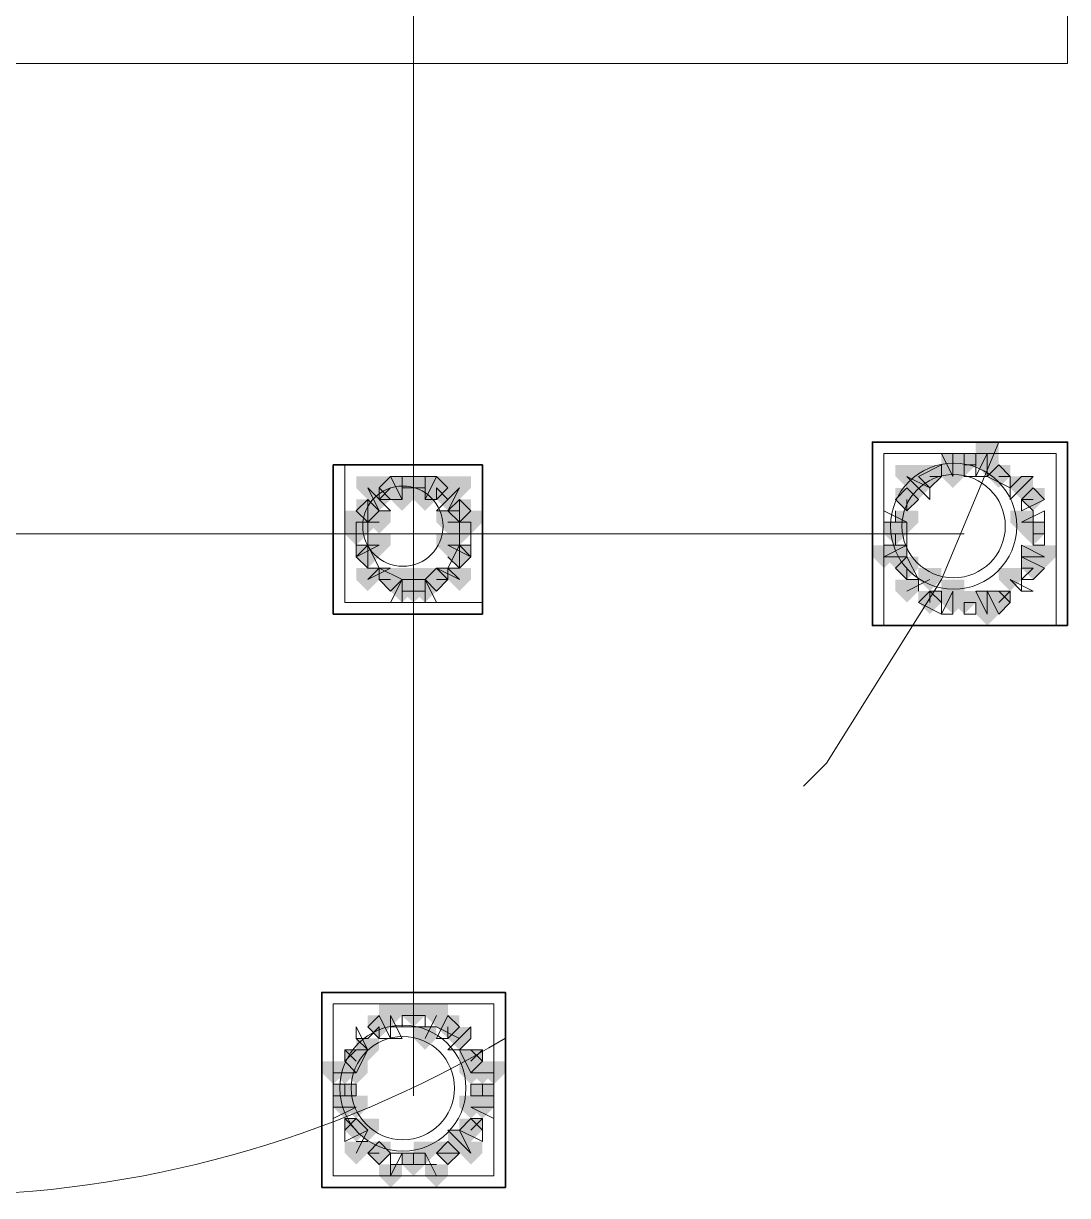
# Model space of a CAD drawing. Header units: millimetres. Extents: x 2315 to 4619, y 1334 to 1897.
# Drawn here: x 3976.45 to 3982.01, y 1548.68 to 1554.92 of the extents above; entities that cross this region are included whole.
import ezdxf

# ---------------------------------------------------------------- set-up
doc = ezdxf.new("R2010")
doc.units = ezdxf.units.MM
for name, color, linetype, true_color in [('PDF_10', 7, 'Continuous', 0x00b85c), ('PDF_AXIS', 7, 'Continuous', 0x00b85c), ('PDF_柱构件', 7, 'Continuous', 0x00b85c), ('PDF_转运站初步方案', 7, 'Continuous', 0x00b85c)]:
    doc.layers.add(name, color=color, linetype=linetype, true_color=true_color)
doc.layers.add('PDF_中心线层', color=1, linetype='Continuous')
doc.layers.add('PDF_粗实线层', color=7, linetype='Continuous')

msp = doc.modelspace()

# ---------------------------------------------------------------- hatches: boundary and pattern name
at = {"layer": 'PDF_10', "transparency": 33554559}
for points in [[(3981.4604, 1552.6298), (3981.3993, 1552.6298), (3981.3993, 1552.5687), (3981.4604, 1552.5076), (3981.5215, 1552.5687), (3981.5215, 1552.6298)], [(3981.4604, 1552.6298), (3981.3993, 1552.6298), (3981.3993, 1552.5687), (3981.4604, 1552.5076), (3981.5215, 1552.5687), (3981.5215, 1552.6298)], [(3981.4604, 1552.6298), (3981.3993, 1552.6298), (3981.3993, 1552.5687), (3981.4604, 1552.5076), (3981.5215, 1552.5687), (3981.5215, 1552.6298)], [(3981.2771, 1552.5687), (3981.2161, 1552.5687), (3981.2161, 1552.5076), (3981.2771, 1552.4466), (3981.3382, 1552.5076), (3981.3382, 1552.5687)], [(3981.2771, 1552.5687), (3981.2161, 1552.5687), (3981.2161, 1552.5076), (3981.2771, 1552.4466), (3981.3382, 1552.5076), (3981.3382, 1552.5687)], [(3981.2771, 1552.5687), (3981.2161, 1552.5687), (3981.2161, 1552.5076), (3981.2771, 1552.4466), (3981.3382, 1552.5076), (3981.3382, 1552.5687)], [(3981.6436, 1552.5687), (3981.5825, 1552.5687), (3981.5825, 1552.5076), (3981.6436, 1552.4466), (3981.7047, 1552.5076), (3981.7047, 1552.5687)], [(3981.6436, 1552.5687), (3981.5825, 1552.5687), (3981.5825, 1552.5076), (3981.6436, 1552.4466), (3981.7047, 1552.5076), (3981.7047, 1552.5687)], [(3978.4063, 1552.5076), (3978.3452, 1552.5076), (3978.3452, 1552.4466), (3978.4063, 1552.3855), (3978.4674, 1552.4466), (3978.4674, 1552.5076)], [(3978.4063, 1552.5076), (3978.3452, 1552.5076), (3978.3452, 1552.4466), (3978.4063, 1552.3855), (3978.4674, 1552.4466), (3978.4674, 1552.5076)], [(3978.5285, 1552.5076), (3978.4674, 1552.5076), (3978.4674, 1552.4466), (3978.5285, 1552.3855), (3978.5896, 1552.4466), (3978.5896, 1552.5076)], [(3978.5285, 1552.5076), (3978.4674, 1552.5076), (3978.4674, 1552.4466), (3978.5285, 1552.3855), (3978.5896, 1552.4466), (3978.5896, 1552.5076)], [(3978.6506, 1552.5076), (3978.5896, 1552.5076), (3978.5896, 1552.4466), (3978.6506, 1552.3855), (3978.7117, 1552.4466), (3978.7117, 1552.5076)], [(3978.6506, 1552.5076), (3978.5896, 1552.5076), (3978.5896, 1552.4466), (3978.6506, 1552.3855), (3978.7117, 1552.4466), (3978.7117, 1552.5076)], [(3981.155, 1552.4466), (3981.0939, 1552.4466), (3981.0939, 1552.3855), (3981.155, 1552.3244), (3981.2161, 1552.3855), (3981.2161, 1552.4466)], [(3981.155, 1552.4466), (3981.0939, 1552.4466), (3981.0939, 1552.3855), (3981.155, 1552.3244), (3981.2161, 1552.3855), (3981.2161, 1552.4466)], [(3981.155, 1552.4466), (3981.0939, 1552.4466), (3981.0939, 1552.3855), (3981.155, 1552.3244), (3981.2161, 1552.3855), (3981.2161, 1552.4466)], [(3981.8269, 1552.4466), (3981.7658, 1552.4466), (3981.7658, 1552.3855), (3981.8269, 1552.3244), (3981.8879, 1552.3855), (3981.8879, 1552.4466)], [(3981.8269, 1552.4466), (3981.7658, 1552.4466), (3981.7658, 1552.3855), (3981.8269, 1552.3244), (3981.8879, 1552.3855), (3981.8879, 1552.4466)], [(3978.2842, 1552.3855), (3978.2231, 1552.3855), (3978.2231, 1552.3244), (3978.2842, 1552.2633), (3978.3452, 1552.3244), (3978.3452, 1552.3855)], [(3978.2842, 1552.3855), (3978.2231, 1552.3855), (3978.2231, 1552.3244), (3978.2842, 1552.2633), (3978.3452, 1552.3244), (3978.3452, 1552.3855)], [(3978.2842, 1552.3855), (3978.2231, 1552.3855), (3978.2231, 1552.3244), (3978.2842, 1552.2633), (3978.3452, 1552.3244), (3978.3452, 1552.3855)], [(3978.7728, 1552.3855), (3978.7117, 1552.3855), (3978.7117, 1552.3244), (3978.7728, 1552.2633), (3978.8339, 1552.3244), (3978.8339, 1552.3855)], [(3978.7728, 1552.3855), (3978.7117, 1552.3855), (3978.7117, 1552.3244), (3978.7728, 1552.2633), (3978.8339, 1552.3244), (3978.8339, 1552.3855)], [(3978.2231, 1552.2633), (3978.162, 1552.2633), (3978.162, 1552.2022), (3978.2231, 1552.1412), (3978.2842, 1552.2022), (3978.2842, 1552.2633)], [(3978.2231, 1552.2633), (3978.162, 1552.2633), (3978.162, 1552.2022), (3978.2231, 1552.1412), (3978.2842, 1552.2022), (3978.2842, 1552.2633)], [(3978.7728, 1552.2633), (3978.7117, 1552.2633), (3978.7117, 1552.2022), (3978.7728, 1552.1412), (3978.8339, 1552.2022), (3978.8339, 1552.2633)], [(3978.7728, 1552.2633), (3978.7117, 1552.2633), (3978.7117, 1552.2022), (3978.7728, 1552.1412), (3978.8339, 1552.2022), (3978.8339, 1552.2633)], [(3981.0939, 1552.2633), (3981.0328, 1552.2633), (3981.0328, 1552.2022), (3981.0939, 1552.1412), (3981.155, 1552.2022), (3981.155, 1552.2633)], [(3981.0939, 1552.2633), (3981.0328, 1552.2633), (3981.0328, 1552.2022), (3981.0939, 1552.1412), (3981.155, 1552.2022), (3981.155, 1552.2633)], [(3981.8269, 1552.2633), (3981.7658, 1552.2633), (3981.7658, 1552.2022), (3981.8269, 1552.1412), (3981.8879, 1552.2022), (3981.8879, 1552.2633)], [(3981.8269, 1552.2633), (3981.7658, 1552.2633), (3981.7658, 1552.2022), (3981.8269, 1552.1412), (3981.8879, 1552.2022), (3981.8879, 1552.2633)], [(3978.2842, 1552.1412), (3978.2231, 1552.1412), (3978.2231, 1552.0801), (3978.2842, 1552.019), (3978.3452, 1552.0801), (3978.3452, 1552.1412)], [(3978.2842, 1552.1412), (3978.2231, 1552.1412), (3978.2231, 1552.0801), (3978.2842, 1552.019), (3978.3452, 1552.0801), (3978.3452, 1552.1412)], [(3978.7728, 1552.1412), (3978.7117, 1552.1412), (3978.7117, 1552.0801), (3978.7728, 1552.019), (3978.8339, 1552.0801), (3978.8339, 1552.1412)], [(3978.7728, 1552.1412), (3978.7117, 1552.1412), (3978.7117, 1552.0801), (3978.7728, 1552.019), (3978.8339, 1552.0801), (3978.8339, 1552.1412)], [(3978.4063, 1552.019), (3978.3452, 1552.019), (3978.3452, 1551.9579), (3978.4063, 1551.8968), (3978.4674, 1551.9579), (3978.4674, 1552.019)], [(3978.4063, 1552.019), (3978.3452, 1552.019), (3978.3452, 1551.9579), (3978.4063, 1551.8968), (3978.4674, 1551.9579), (3978.4674, 1552.019)], [(3978.6506, 1552.019), (3978.5896, 1552.019), (3978.5896, 1551.9579), (3978.6506, 1551.8968), (3978.7117, 1551.9579), (3978.7117, 1552.019)], [(3978.6506, 1552.019), (3978.5896, 1552.019), (3978.5896, 1551.9579), (3978.6506, 1551.8968), (3978.7117, 1551.9579), (3978.7117, 1552.019)], [(3978.6506, 1552.019), (3978.5896, 1552.019), (3978.5896, 1551.9579), (3978.6506, 1551.8968), (3978.7117, 1551.9579), (3978.7117, 1552.019)], [(3981.155, 1552.0801), (3981.0939, 1552.0801), (3981.0939, 1552.019), (3981.155, 1551.9579), (3981.2161, 1552.019), (3981.2161, 1552.0801)], [(3981.155, 1552.0801), (3981.0939, 1552.0801), (3981.0939, 1552.019), (3981.155, 1551.9579), (3981.2161, 1552.019), (3981.2161, 1552.0801)], [(3981.155, 1552.0801), (3981.0939, 1552.0801), (3981.0939, 1552.019), (3981.155, 1551.9579), (3981.2161, 1552.019), (3981.2161, 1552.0801)], [(3981.8269, 1552.0801), (3981.7658, 1552.0801), (3981.7658, 1552.019), (3981.8269, 1551.9579), (3981.8879, 1552.019), (3981.8879, 1552.0801)], [(3981.8269, 1552.0801), (3981.7658, 1552.0801), (3981.7658, 1552.019), (3981.8269, 1551.9579), (3981.8879, 1552.019), (3981.8879, 1552.0801)], [(3978.5285, 1551.9579), (3978.4674, 1551.9579), (3978.4674, 1551.8968), (3978.5285, 1551.8357), (3978.5896, 1551.8968), (3978.5896, 1551.9579)], [(3978.5285, 1551.9579), (3978.4674, 1551.9579), (3978.4674, 1551.8968), (3978.5285, 1551.8357), (3978.5896, 1551.8968), (3978.5896, 1551.9579)], [(3981.2771, 1551.8968), (3981.2161, 1551.8968), (3981.2161, 1551.8357), (3981.2771, 1551.7747), (3981.3382, 1551.8357), (3981.3382, 1551.8968)], [(3981.2771, 1551.8968), (3981.2161, 1551.8968), (3981.2161, 1551.8357), (3981.2771, 1551.7747), (3981.3382, 1551.8357), (3981.3382, 1551.8968)], [(3981.4604, 1551.8968), (3981.3993, 1551.8968), (3981.3993, 1551.8357), (3981.4604, 1551.7747), (3981.5215, 1551.8357), (3981.5215, 1551.8968)], [(3981.4604, 1551.8968), (3981.3993, 1551.8968), (3981.3993, 1551.8357), (3981.4604, 1551.7747), (3981.5215, 1551.8357), (3981.5215, 1551.8968)], [(3981.6436, 1551.8968), (3981.5825, 1551.8968), (3981.5825, 1551.8357), (3981.6436, 1551.7747), (3981.7047, 1551.8357), (3981.7047, 1551.8968)], [(3981.6436, 1551.8968), (3981.5825, 1551.8968), (3981.5825, 1551.8357), (3981.6436, 1551.7747), (3981.7047, 1551.8357), (3981.7047, 1551.8968)], [(3978.5285, 1549.6979), (3978.4674, 1549.6979), (3978.4674, 1549.6368), (3978.5285, 1549.5757), (3978.5896, 1549.6368), (3978.5896, 1549.6979)], [(3978.5285, 1549.6979), (3978.4674, 1549.6979), (3978.4674, 1549.6368), (3978.5285, 1549.5757), (3978.5896, 1549.6368), (3978.5896, 1549.6979)], [(3978.3452, 1549.6368), (3978.2842, 1549.6368), (3978.2842, 1549.5757), (3978.3452, 1549.5147), (3978.4063, 1549.5757), (3978.4063, 1549.6368)], [(3978.3452, 1549.6368), (3978.2842, 1549.6368), (3978.2842, 1549.5757), (3978.3452, 1549.5147), (3978.4063, 1549.5757), (3978.4063, 1549.6368)], [(3978.7117, 1549.6368), (3978.6506, 1549.6368), (3978.6506, 1549.5757), (3978.7117, 1549.5147), (3978.7728, 1549.5757), (3978.7728, 1549.6368)], [(3978.7117, 1549.6368), (3978.6506, 1549.6368), (3978.6506, 1549.5757), (3978.7117, 1549.5147), (3978.7728, 1549.5757), (3978.7728, 1549.6368)], [(3978.2231, 1549.4536), (3978.162, 1549.4536), (3978.162, 1549.3925), (3978.2231, 1549.3314), (3978.2842, 1549.3925), (3978.2842, 1549.4536)], [(3978.2231, 1549.4536), (3978.162, 1549.4536), (3978.162, 1549.3925), (3978.2231, 1549.3314), (3978.2842, 1549.3925), (3978.2842, 1549.4536)], [(3978.8339, 1549.4536), (3978.7728, 1549.4536), (3978.7728, 1549.3925), (3978.8339, 1549.3314), (3978.895, 1549.3925), (3978.895, 1549.4536)], [(3978.8339, 1549.4536), (3978.7728, 1549.4536), (3978.7728, 1549.3925), (3978.8339, 1549.3314), (3978.895, 1549.3925), (3978.895, 1549.4536)], [(3978.162, 1549.2703), (3978.1009, 1549.2703), (3978.1009, 1549.2093), (3978.162, 1549.1482), (3978.2231, 1549.2093), (3978.2231, 1549.2703)], [(3978.162, 1549.2703), (3978.1009, 1549.2703), (3978.1009, 1549.2093), (3978.162, 1549.1482), (3978.2231, 1549.2093), (3978.2231, 1549.2703)], [(3978.895, 1549.2703), (3978.8339, 1549.2703), (3978.8339, 1549.2093), (3978.895, 1549.1482), (3978.9561, 1549.2093), (3978.9561, 1549.2703)], [(3978.895, 1549.2703), (3978.8339, 1549.2703), (3978.8339, 1549.2093), (3978.895, 1549.1482), (3978.9561, 1549.2093), (3978.9561, 1549.2703)], [(3978.2231, 1549.0871), (3978.162, 1549.0871), (3978.162, 1549.026), (3978.2231, 1548.9649), (3978.2842, 1549.026), (3978.2842, 1549.0871)], [(3978.2231, 1549.0871), (3978.162, 1549.0871), (3978.162, 1549.026), (3978.2231, 1548.9649), (3978.2842, 1549.026), (3978.2842, 1549.0871)], [(3978.8339, 1549.0871), (3978.7728, 1549.0871), (3978.7728, 1549.026), (3978.8339, 1548.9649), (3978.895, 1549.026), (3978.895, 1549.0871)], [(3978.8339, 1549.0871), (3978.7728, 1549.0871), (3978.7728, 1549.026), (3978.8339, 1548.9649), (3978.895, 1549.026), (3978.895, 1549.0871)], [(3978.3452, 1548.9649), (3978.2842, 1548.9649), (3978.2842, 1548.9039), (3978.3452, 1548.8428), (3978.4063, 1548.9039), (3978.4063, 1548.9649)], [(3978.3452, 1548.9649), (3978.2842, 1548.9649), (3978.2842, 1548.9039), (3978.3452, 1548.8428), (3978.4063, 1548.9039), (3978.4063, 1548.9649)], [(3978.3452, 1548.9649), (3978.2842, 1548.9649), (3978.2842, 1548.9039), (3978.3452, 1548.8428), (3978.4063, 1548.9039), (3978.4063, 1548.9649)], [(3978.7117, 1548.9649), (3978.6506, 1548.9649), (3978.6506, 1548.9039), (3978.7117, 1548.8428), (3978.7728, 1548.9039), (3978.7728, 1548.9649)], [(3978.7117, 1548.9649), (3978.6506, 1548.9649), (3978.6506, 1548.9039), (3978.7117, 1548.8428), (3978.7728, 1548.9039), (3978.7728, 1548.9649)], [(3978.7117, 1548.9649), (3978.6506, 1548.9649), (3978.6506, 1548.9039), (3978.7117, 1548.8428), (3978.7728, 1548.9039), (3978.7728, 1548.9649)], [(3978.5285, 1548.9039), (3978.4674, 1548.9039), (3978.4674, 1548.8428), (3978.5285, 1548.7817), (3978.5896, 1548.8428), (3978.5896, 1548.9039)], [(3978.5285, 1548.9039), (3978.4674, 1548.9039), (3978.4674, 1548.8428), (3978.5285, 1548.7817), (3978.5896, 1548.8428), (3978.5896, 1548.9039)]]:
    msp.add_hatch(color=6, dxfattribs=at).paths.add_polyline_path(points)
at = {"layer": 'PDF_柱构件', "transparency": 33554559}
for points in [[(3981.5825, 1552.6909), (3981.5215, 1552.6909), (3981.5215, 1552.6298), (3981.5825, 1552.5687), (3981.6436, 1552.6298), (3981.6436, 1552.6909)], [(3981.3993, 1552.6298), (3981.3382, 1552.6298), (3981.3382, 1552.5687), (3981.3993, 1552.5076), (3981.4604, 1552.5687), (3981.4604, 1552.6298)], [(3981.5825, 1552.6298), (3981.5215, 1552.6298), (3981.5215, 1552.5687), (3981.5825, 1552.5076), (3981.6436, 1552.5687), (3981.6436, 1552.6298)], [(3981.155, 1552.5687), (3981.0939, 1552.5687), (3981.0939, 1552.5076), (3981.155, 1552.4466), (3981.2161, 1552.5076), (3981.2161, 1552.5687)], [(3981.3993, 1552.5687), (3981.3382, 1552.5687), (3981.3382, 1552.5076), (3981.3993, 1552.4466), (3981.4604, 1552.5076), (3981.4604, 1552.5687)], [(3978.2842, 1552.5076), (3978.2231, 1552.5076), (3978.2231, 1552.4466), (3978.2842, 1552.3855), (3978.3452, 1552.4466), (3978.3452, 1552.5076)], [(3978.4674, 1552.5076), (3978.4063, 1552.5076), (3978.4063, 1552.4466), (3978.4674, 1552.3855), (3978.5285, 1552.4466), (3978.5285, 1552.5076)], [(3978.5896, 1552.5076), (3978.5285, 1552.5076), (3978.5285, 1552.4466), (3978.5896, 1552.3855), (3978.6506, 1552.4466), (3978.6506, 1552.5076)], [(3978.7728, 1552.5076), (3978.7117, 1552.5076), (3978.7117, 1552.4466), (3978.7728, 1552.3855), (3978.8339, 1552.4466), (3978.8339, 1552.5076)], [(3981.2161, 1552.5076), (3981.155, 1552.5076), (3981.155, 1552.4466), (3981.2161, 1552.3855), (3981.2771, 1552.4466), (3981.2771, 1552.5076)], [(3981.7658, 1552.5076), (3981.7047, 1552.5076), (3981.7047, 1552.4466), (3981.7658, 1552.3855), (3981.8269, 1552.4466), (3981.8269, 1552.5076)], [(3978.3452, 1552.4466), (3978.2842, 1552.4466), (3978.2842, 1552.3855), (3978.3452, 1552.3244), (3978.4063, 1552.3855), (3978.4063, 1552.4466)], [(3978.4674, 1552.4466), (3978.4063, 1552.4466), (3978.4063, 1552.3855), (3978.4674, 1552.3244), (3978.5285, 1552.3855), (3978.5285, 1552.4466)], [(3978.5896, 1552.4466), (3978.5285, 1552.4466), (3978.5285, 1552.3855), (3978.5896, 1552.3244), (3978.6506, 1552.3855), (3978.6506, 1552.4466)], [(3978.7117, 1552.4466), (3978.6506, 1552.4466), (3978.6506, 1552.3855), (3978.7117, 1552.3244), (3978.7728, 1552.3855), (3978.7728, 1552.4466)], [(3978.2231, 1552.3244), (3978.162, 1552.3244), (3978.162, 1552.2633), (3978.2231, 1552.2022), (3978.2842, 1552.2633), (3978.2842, 1552.3244)], [(3978.2842, 1552.3244), (3978.2231, 1552.3244), (3978.2231, 1552.2633), (3978.2842, 1552.2022), (3978.3452, 1552.2633), (3978.3452, 1552.3244)], [(3978.3452, 1552.3244), (3978.2842, 1552.3244), (3978.2842, 1552.2633), (3978.3452, 1552.2022), (3978.4063, 1552.2633), (3978.4063, 1552.3244)], [(3978.7117, 1552.3244), (3978.6506, 1552.3244), (3978.6506, 1552.2633), (3978.7117, 1552.2022), (3978.7728, 1552.2633), (3978.7728, 1552.3244)], [(3978.7728, 1552.3244), (3978.7117, 1552.3244), (3978.7117, 1552.2633), (3978.7728, 1552.2022), (3978.8339, 1552.2633), (3978.8339, 1552.3244)], [(3978.8339, 1552.3244), (3978.7728, 1552.3244), (3978.7728, 1552.2633), (3978.8339, 1552.2022), (3978.895, 1552.2633), (3978.895, 1552.3244)], [(3981.155, 1552.3244), (3981.0939, 1552.3244), (3981.0939, 1552.2633), (3981.155, 1552.2022), (3981.2161, 1552.2633), (3981.2161, 1552.3244)], [(3981.7658, 1552.3244), (3981.7047, 1552.3244), (3981.7047, 1552.2633), (3981.7658, 1552.2022), (3981.8269, 1552.2633), (3981.8269, 1552.3244)], [(3978.3452, 1552.2022), (3978.2842, 1552.2022), (3978.2842, 1552.1412), (3978.3452, 1552.0801), (3978.4063, 1552.1412), (3978.4063, 1552.2022)], [(3978.7117, 1552.2022), (3978.6506, 1552.2022), (3978.6506, 1552.1412), (3978.7117, 1552.0801), (3978.7728, 1552.1412), (3978.7728, 1552.2022)], [(3981.0328, 1552.1412), (3980.9717, 1552.1412), (3980.9717, 1552.0801), (3981.0328, 1552.019), (3981.0939, 1552.0801), (3981.0939, 1552.1412)], [(3981.0939, 1552.1412), (3981.0328, 1552.1412), (3981.0328, 1552.0801), (3981.0939, 1552.019), (3981.155, 1552.0801), (3981.155, 1552.1412)], [(3981.8269, 1552.1412), (3981.7658, 1552.1412), (3981.7658, 1552.0801), (3981.8269, 1552.019), (3981.8879, 1552.0801), (3981.8879, 1552.1412)], [(3981.8879, 1552.1412), (3981.8269, 1552.1412), (3981.8269, 1552.0801), (3981.8879, 1552.019), (3981.949, 1552.0801), (3981.949, 1552.1412)], [(3978.2842, 1552.019), (3978.2231, 1552.019), (3978.2231, 1551.9579), (3978.2842, 1551.8968), (3978.3452, 1551.9579), (3978.3452, 1552.019)], [(3978.4674, 1552.019), (3978.4063, 1552.019), (3978.4063, 1551.9579), (3978.4674, 1551.8968), (3978.5285, 1551.9579), (3978.5285, 1552.019)], [(3978.5896, 1552.019), (3978.5285, 1552.019), (3978.5285, 1551.9579), (3978.5896, 1551.8968), (3978.6506, 1551.9579), (3978.6506, 1552.019)], [(3978.7728, 1552.019), (3978.7117, 1552.019), (3978.7117, 1551.9579), (3978.7728, 1551.8968), (3978.8339, 1551.9579), (3978.8339, 1552.019)], [(3981.2771, 1552.019), (3981.2161, 1552.019), (3981.2161, 1551.9579), (3981.2771, 1551.8968), (3981.3382, 1551.9579), (3981.3382, 1552.019)], [(3981.7047, 1552.019), (3981.6436, 1552.019), (3981.6436, 1551.9579), (3981.7047, 1551.8968), (3981.7658, 1551.9579), (3981.7658, 1552.019)], [(3978.4674, 1551.9579), (3978.4063, 1551.9579), (3978.4063, 1551.8968), (3978.4674, 1551.8357), (3978.5285, 1551.8968), (3978.5285, 1551.9579)], [(3978.5896, 1551.9579), (3978.5285, 1551.9579), (3978.5285, 1551.8968), (3978.5896, 1551.8357), (3978.6506, 1551.8968), (3978.6506, 1551.9579)], [(3981.155, 1551.9579), (3981.0939, 1551.9579), (3981.0939, 1551.8968), (3981.155, 1551.8357), (3981.2161, 1551.8968), (3981.2161, 1551.9579)], [(3981.3993, 1551.9579), (3981.3382, 1551.9579), (3981.3382, 1551.8968), (3981.3993, 1551.8357), (3981.4604, 1551.8968), (3981.4604, 1551.9579)], [(3981.3993, 1551.8968), (3981.3382, 1551.8968), (3981.3382, 1551.8357), (3981.3993, 1551.7747), (3981.4604, 1551.8357), (3981.4604, 1551.8968)], [(3981.5825, 1551.8968), (3981.5215, 1551.8968), (3981.5215, 1551.8357), (3981.5825, 1551.7747), (3981.6436, 1551.8357), (3981.6436, 1551.8968)], [(3981.5825, 1551.8357), (3981.5215, 1551.8357), (3981.5215, 1551.7747), (3981.5825, 1551.7136), (3981.6436, 1551.7747), (3981.6436, 1551.8357)], [(3978.4063, 1549.6979), (3978.3452, 1549.6979), (3978.3452, 1549.6368), (3978.4063, 1549.5757), (3978.4674, 1549.6368), (3978.4674, 1549.6979)], [(3978.6506, 1549.6979), (3978.5896, 1549.6979), (3978.5896, 1549.6368), (3978.6506, 1549.5757), (3978.7117, 1549.6368), (3978.7117, 1549.6979)], [(3978.5896, 1549.5757), (3978.5285, 1549.5757), (3978.5285, 1549.5147), (3978.5896, 1549.4536), (3978.6506, 1549.5147), (3978.6506, 1549.5757)], [(3978.7728, 1549.5757), (3978.7117, 1549.5757), (3978.7117, 1549.5147), (3978.7728, 1549.4536), (3978.8339, 1549.5147), (3978.8339, 1549.5757)], [(3978.2842, 1549.5147), (3978.2231, 1549.5147), (3978.2231, 1549.4536), (3978.2842, 1549.3925), (3978.3452, 1549.4536), (3978.3452, 1549.5147)], [(3978.1009, 1549.3925), (3978.0398, 1549.3925), (3978.0398, 1549.3314), (3978.1009, 1549.2703), (3978.162, 1549.3314), (3978.162, 1549.3925)], [(3978.162, 1549.3925), (3978.1009, 1549.3925), (3978.1009, 1549.3314), (3978.162, 1549.2703), (3978.2231, 1549.3314), (3978.2231, 1549.3925)], [(3978.2231, 1549.3925), (3978.162, 1549.3925), (3978.162, 1549.3314), (3978.2231, 1549.2703), (3978.2842, 1549.3314), (3978.2842, 1549.3925)], [(3978.8339, 1549.3925), (3978.7728, 1549.3925), (3978.7728, 1549.3314), (3978.8339, 1549.2703), (3978.895, 1549.3314), (3978.895, 1549.3925)], [(3978.895, 1549.3925), (3978.8339, 1549.3925), (3978.8339, 1549.3314), (3978.895, 1549.2703), (3978.9561, 1549.3314), (3978.9561, 1549.3925)], [(3978.9561, 1549.3925), (3978.895, 1549.3925), (3978.895, 1549.3314), (3978.9561, 1549.2703), (3979.0171, 1549.3314), (3979.0171, 1549.3925)], [(3978.162, 1549.2093), (3978.1009, 1549.2093), (3978.1009, 1549.1482), (3978.162, 1549.0871), (3978.2231, 1549.1482), (3978.2231, 1549.2093)], [(3978.2231, 1549.2093), (3978.162, 1549.2093), (3978.162, 1549.1482), (3978.2231, 1549.0871), (3978.2842, 1549.1482), (3978.2842, 1549.2093)], [(3978.8339, 1549.2093), (3978.7728, 1549.2093), (3978.7728, 1549.1482), (3978.8339, 1549.0871), (3978.895, 1549.1482), (3978.895, 1549.2093)], [(3978.895, 1549.2093), (3978.8339, 1549.2093), (3978.8339, 1549.1482), (3978.895, 1549.0871), (3978.9561, 1549.1482), (3978.9561, 1549.2093)], [(3978.2842, 1549.0871), (3978.2231, 1549.0871), (3978.2231, 1549.026), (3978.2842, 1548.9649), (3978.3452, 1549.026), (3978.3452, 1549.0871)], [(3978.7728, 1549.026), (3978.7117, 1549.026), (3978.7117, 1548.9649), (3978.7728, 1548.9039), (3978.8339, 1548.9649), (3978.8339, 1549.026)], [(3978.2231, 1548.9649), (3978.162, 1548.9649), (3978.162, 1548.9039), (3978.2231, 1548.8428), (3978.2842, 1548.9039), (3978.2842, 1548.9649)], [(3978.5896, 1548.9649), (3978.5285, 1548.9649), (3978.5285, 1548.9039), (3978.5896, 1548.8428), (3978.6506, 1548.9039), (3978.6506, 1548.9649)], [(3978.8339, 1548.9649), (3978.7728, 1548.9649), (3978.7728, 1548.9039), (3978.8339, 1548.8428), (3978.895, 1548.9039), (3978.895, 1548.9649)], [(3978.4063, 1548.8428), (3978.3452, 1548.8428), (3978.3452, 1548.7817), (3978.4063, 1548.7206), (3978.4674, 1548.7817), (3978.4674, 1548.8428)], [(3978.6506, 1548.8428), (3978.5896, 1548.8428), (3978.5896, 1548.7817), (3978.6506, 1548.7206), (3978.7117, 1548.7817), (3978.7117, 1548.8428)]]:
    msp.add_hatch(color=6, dxfattribs=at).paths.add_polyline_path(points)
at = {"layer": 'PDF_转运站初步方案', "transparency": 33554559}
for points in [[(3981.4604, 1552.6298), (3981.3993, 1552.6298), (3981.3993, 1552.5687), (3981.4604, 1552.5076), (3981.5215, 1552.5687), (3981.5215, 1552.6298)], [(3981.4604, 1552.6298), (3981.3993, 1552.6298), (3981.3993, 1552.5687), (3981.4604, 1552.5076), (3981.5215, 1552.5687), (3981.5215, 1552.6298)], [(3981.2771, 1552.5687), (3981.2161, 1552.5687), (3981.2161, 1552.5076), (3981.2771, 1552.4466), (3981.3382, 1552.5076), (3981.3382, 1552.5687)], [(3981.2771, 1552.5687), (3981.2161, 1552.5687), (3981.2161, 1552.5076), (3981.2771, 1552.4466), (3981.3382, 1552.5076), (3981.3382, 1552.5687)], [(3981.6436, 1552.5687), (3981.5825, 1552.5687), (3981.5825, 1552.5076), (3981.6436, 1552.4466), (3981.7047, 1552.5076), (3981.7047, 1552.5687)], [(3981.6436, 1552.5687), (3981.5825, 1552.5687), (3981.5825, 1552.5076), (3981.6436, 1552.4466), (3981.7047, 1552.5076), (3981.7047, 1552.5687)], [(3978.4063, 1552.5076), (3978.3452, 1552.5076), (3978.3452, 1552.4466), (3978.4063, 1552.3855), (3978.4674, 1552.4466), (3978.4674, 1552.5076)], [(3978.4063, 1552.5076), (3978.3452, 1552.5076), (3978.3452, 1552.4466), (3978.4063, 1552.3855), (3978.4674, 1552.4466), (3978.4674, 1552.5076)], [(3978.5285, 1552.5076), (3978.4674, 1552.5076), (3978.4674, 1552.4466), (3978.5285, 1552.3855), (3978.5896, 1552.4466), (3978.5896, 1552.5076)], [(3978.5285, 1552.5076), (3978.4674, 1552.5076), (3978.4674, 1552.4466), (3978.5285, 1552.3855), (3978.5896, 1552.4466), (3978.5896, 1552.5076)], [(3978.6506, 1552.5076), (3978.5896, 1552.5076), (3978.5896, 1552.4466), (3978.6506, 1552.3855), (3978.7117, 1552.4466), (3978.7117, 1552.5076)], [(3978.6506, 1552.5076), (3978.5896, 1552.5076), (3978.5896, 1552.4466), (3978.6506, 1552.3855), (3978.7117, 1552.4466), (3978.7117, 1552.5076)], [(3981.155, 1552.4466), (3981.0939, 1552.4466), (3981.0939, 1552.3855), (3981.155, 1552.3244), (3981.2161, 1552.3855), (3981.2161, 1552.4466)], [(3981.155, 1552.4466), (3981.0939, 1552.4466), (3981.0939, 1552.3855), (3981.155, 1552.3244), (3981.2161, 1552.3855), (3981.2161, 1552.4466)], [(3981.8269, 1552.4466), (3981.7658, 1552.4466), (3981.7658, 1552.3855), (3981.8269, 1552.3244), (3981.8879, 1552.3855), (3981.8879, 1552.4466)], [(3981.8269, 1552.4466), (3981.7658, 1552.4466), (3981.7658, 1552.3855), (3981.8269, 1552.3244), (3981.8879, 1552.3855), (3981.8879, 1552.4466)], [(3978.2842, 1552.3855), (3978.2231, 1552.3855), (3978.2231, 1552.3244), (3978.2842, 1552.2633), (3978.3452, 1552.3244), (3978.3452, 1552.3855)], [(3978.2842, 1552.3855), (3978.2231, 1552.3855), (3978.2231, 1552.3244), (3978.2842, 1552.2633), (3978.3452, 1552.3244), (3978.3452, 1552.3855)], [(3978.7728, 1552.3855), (3978.7117, 1552.3855), (3978.7117, 1552.3244), (3978.7728, 1552.2633), (3978.8339, 1552.3244), (3978.8339, 1552.3855)], [(3978.7728, 1552.3855), (3978.7117, 1552.3855), (3978.7117, 1552.3244), (3978.7728, 1552.2633), (3978.8339, 1552.3244), (3978.8339, 1552.3855)], [(3978.2231, 1552.2633), (3978.162, 1552.2633), (3978.162, 1552.2022), (3978.2231, 1552.1412), (3978.2842, 1552.2022), (3978.2842, 1552.2633)], [(3978.2231, 1552.2633), (3978.162, 1552.2633), (3978.162, 1552.2022), (3978.2231, 1552.1412), (3978.2842, 1552.2022), (3978.2842, 1552.2633)], [(3978.7728, 1552.2633), (3978.7117, 1552.2633), (3978.7117, 1552.2022), (3978.7728, 1552.1412), (3978.8339, 1552.2022), (3978.8339, 1552.2633)], [(3978.7728, 1552.2633), (3978.7117, 1552.2633), (3978.7117, 1552.2022), (3978.7728, 1552.1412), (3978.8339, 1552.2022), (3978.8339, 1552.2633)], [(3981.0939, 1552.2633), (3981.0328, 1552.2633), (3981.0328, 1552.2022), (3981.0939, 1552.1412), (3981.155, 1552.2022), (3981.155, 1552.2633)], [(3981.0939, 1552.2633), (3981.0328, 1552.2633), (3981.0328, 1552.2022), (3981.0939, 1552.1412), (3981.155, 1552.2022), (3981.155, 1552.2633)], [(3981.8269, 1552.2633), (3981.7658, 1552.2633), (3981.7658, 1552.2022), (3981.8269, 1552.1412), (3981.8879, 1552.2022), (3981.8879, 1552.2633)], [(3981.8269, 1552.2633), (3981.7658, 1552.2633), (3981.7658, 1552.2022), (3981.8269, 1552.1412), (3981.8879, 1552.2022), (3981.8879, 1552.2633)], [(3978.2842, 1552.1412), (3978.2231, 1552.1412), (3978.2231, 1552.0801), (3978.2842, 1552.019), (3978.3452, 1552.0801), (3978.3452, 1552.1412)], [(3978.2842, 1552.1412), (3978.2231, 1552.1412), (3978.2231, 1552.0801), (3978.2842, 1552.019), (3978.3452, 1552.0801), (3978.3452, 1552.1412)], [(3978.7728, 1552.1412), (3978.7117, 1552.1412), (3978.7117, 1552.0801), (3978.7728, 1552.019), (3978.8339, 1552.0801), (3978.8339, 1552.1412)], [(3978.7728, 1552.1412), (3978.7117, 1552.1412), (3978.7117, 1552.0801), (3978.7728, 1552.019), (3978.8339, 1552.0801), (3978.8339, 1552.1412)], [(3978.4063, 1552.019), (3978.3452, 1552.019), (3978.3452, 1551.9579), (3978.4063, 1551.8968), (3978.4674, 1551.9579), (3978.4674, 1552.019)], [(3978.4063, 1552.019), (3978.3452, 1552.019), (3978.3452, 1551.9579), (3978.4063, 1551.8968), (3978.4674, 1551.9579), (3978.4674, 1552.019)], [(3978.6506, 1552.019), (3978.5896, 1552.019), (3978.5896, 1551.9579), (3978.6506, 1551.8968), (3978.7117, 1551.9579), (3978.7117, 1552.019)], [(3978.6506, 1552.019), (3978.5896, 1552.019), (3978.5896, 1551.9579), (3978.6506, 1551.8968), (3978.7117, 1551.9579), (3978.7117, 1552.019)], [(3981.155, 1552.0801), (3981.0939, 1552.0801), (3981.0939, 1552.019), (3981.155, 1551.9579), (3981.2161, 1552.019), (3981.2161, 1552.0801)], [(3981.155, 1552.0801), (3981.0939, 1552.0801), (3981.0939, 1552.019), (3981.155, 1551.9579), (3981.2161, 1552.019), (3981.2161, 1552.0801)], [(3981.8269, 1552.0801), (3981.7658, 1552.0801), (3981.7658, 1552.019), (3981.8269, 1551.9579), (3981.8879, 1552.019), (3981.8879, 1552.0801)], [(3981.8269, 1552.0801), (3981.7658, 1552.0801), (3981.7658, 1552.019), (3981.8269, 1551.9579), (3981.8879, 1552.019), (3981.8879, 1552.0801)], [(3978.5285, 1551.9579), (3978.4674, 1551.9579), (3978.4674, 1551.8968), (3978.5285, 1551.8357), (3978.5896, 1551.8968), (3978.5896, 1551.9579)], [(3978.5285, 1551.9579), (3978.4674, 1551.9579), (3978.4674, 1551.8968), (3978.5285, 1551.8357), (3978.5896, 1551.8968), (3978.5896, 1551.9579)], [(3981.2771, 1551.8968), (3981.2161, 1551.8968), (3981.2161, 1551.8357), (3981.2771, 1551.7747), (3981.3382, 1551.8357), (3981.3382, 1551.8968)], [(3981.2771, 1551.8968), (3981.2161, 1551.8968), (3981.2161, 1551.8357), (3981.2771, 1551.7747), (3981.3382, 1551.8357), (3981.3382, 1551.8968)], [(3981.4604, 1551.8968), (3981.3993, 1551.8968), (3981.3993, 1551.8357), (3981.4604, 1551.7747), (3981.5215, 1551.8357), (3981.5215, 1551.8968)], [(3981.4604, 1551.8968), (3981.3993, 1551.8968), (3981.3993, 1551.8357), (3981.4604, 1551.7747), (3981.5215, 1551.8357), (3981.5215, 1551.8968)], [(3981.6436, 1551.8968), (3981.5825, 1551.8968), (3981.5825, 1551.8357), (3981.6436, 1551.7747), (3981.7047, 1551.8357), (3981.7047, 1551.8968)], [(3981.6436, 1551.8968), (3981.5825, 1551.8968), (3981.5825, 1551.8357), (3981.6436, 1551.7747), (3981.7047, 1551.8357), (3981.7047, 1551.8968)], [(3978.5285, 1549.6979), (3978.4674, 1549.6979), (3978.4674, 1549.6368), (3978.5285, 1549.5757), (3978.5896, 1549.6368), (3978.5896, 1549.6979)], [(3978.5285, 1549.6979), (3978.4674, 1549.6979), (3978.4674, 1549.6368), (3978.5285, 1549.5757), (3978.5896, 1549.6368), (3978.5896, 1549.6979)], [(3978.3452, 1549.6368), (3978.2842, 1549.6368), (3978.2842, 1549.5757), (3978.3452, 1549.5147), (3978.4063, 1549.5757), (3978.4063, 1549.6368)], [(3978.3452, 1549.6368), (3978.2842, 1549.6368), (3978.2842, 1549.5757), (3978.3452, 1549.5147), (3978.4063, 1549.5757), (3978.4063, 1549.6368)], [(3978.7117, 1549.6368), (3978.6506, 1549.6368), (3978.6506, 1549.5757), (3978.7117, 1549.5147), (3978.7728, 1549.5757), (3978.7728, 1549.6368)], [(3978.7117, 1549.6368), (3978.6506, 1549.6368), (3978.6506, 1549.5757), (3978.7117, 1549.5147), (3978.7728, 1549.5757), (3978.7728, 1549.6368)], [(3978.2231, 1549.4536), (3978.162, 1549.4536), (3978.162, 1549.3925), (3978.2231, 1549.3314), (3978.2842, 1549.3925), (3978.2842, 1549.4536)], [(3978.2231, 1549.4536), (3978.162, 1549.4536), (3978.162, 1549.3925), (3978.2231, 1549.3314), (3978.2842, 1549.3925), (3978.2842, 1549.4536)], [(3978.8339, 1549.4536), (3978.7728, 1549.4536), (3978.7728, 1549.3925), (3978.8339, 1549.3314), (3978.895, 1549.3925), (3978.895, 1549.4536)], [(3978.8339, 1549.4536), (3978.7728, 1549.4536), (3978.7728, 1549.3925), (3978.8339, 1549.3314), (3978.895, 1549.3925), (3978.895, 1549.4536)], [(3978.162, 1549.2703), (3978.1009, 1549.2703), (3978.1009, 1549.2093), (3978.162, 1549.1482), (3978.2231, 1549.2093), (3978.2231, 1549.2703)], [(3978.162, 1549.2703), (3978.1009, 1549.2703), (3978.1009, 1549.2093), (3978.162, 1549.1482), (3978.2231, 1549.2093), (3978.2231, 1549.2703)], [(3978.895, 1549.2703), (3978.8339, 1549.2703), (3978.8339, 1549.2093), (3978.895, 1549.1482), (3978.9561, 1549.2093), (3978.9561, 1549.2703)], [(3978.895, 1549.2703), (3978.8339, 1549.2703), (3978.8339, 1549.2093), (3978.895, 1549.1482), (3978.9561, 1549.2093), (3978.9561, 1549.2703)], [(3978.2231, 1549.0871), (3978.162, 1549.0871), (3978.162, 1549.026), (3978.2231, 1548.9649), (3978.2842, 1549.026), (3978.2842, 1549.0871)], [(3978.2231, 1549.0871), (3978.162, 1549.0871), (3978.162, 1549.026), (3978.2231, 1548.9649), (3978.2842, 1549.026), (3978.2842, 1549.0871)], [(3978.8339, 1549.0871), (3978.7728, 1549.0871), (3978.7728, 1549.026), (3978.8339, 1548.9649), (3978.895, 1549.026), (3978.895, 1549.0871)], [(3978.8339, 1549.0871), (3978.7728, 1549.0871), (3978.7728, 1549.026), (3978.8339, 1548.9649), (3978.895, 1549.026), (3978.895, 1549.0871)], [(3978.3452, 1548.9649), (3978.2842, 1548.9649), (3978.2842, 1548.9039), (3978.3452, 1548.8428), (3978.4063, 1548.9039), (3978.4063, 1548.9649)], [(3978.3452, 1548.9649), (3978.2842, 1548.9649), (3978.2842, 1548.9039), (3978.3452, 1548.8428), (3978.4063, 1548.9039), (3978.4063, 1548.9649)], [(3978.7117, 1548.9649), (3978.6506, 1548.9649), (3978.6506, 1548.9039), (3978.7117, 1548.8428), (3978.7728, 1548.9039), (3978.7728, 1548.9649)], [(3978.7117, 1548.9649), (3978.6506, 1548.9649), (3978.6506, 1548.9039), (3978.7117, 1548.8428), (3978.7728, 1548.9039), (3978.7728, 1548.9649)], [(3978.5285, 1548.9039), (3978.4674, 1548.9039), (3978.4674, 1548.8428), (3978.5285, 1548.7817), (3978.5896, 1548.8428), (3978.5896, 1548.9039)], [(3978.5285, 1548.9039), (3978.4674, 1548.9039), (3978.4674, 1548.8428), (3978.5285, 1548.7817), (3978.5896, 1548.8428), (3978.5896, 1548.9039)]]:
    msp.add_hatch(color=6, dxfattribs=at).paths.add_polyline_path(points)

# ---------------------------------------------------------------- linework, layer by layer
at = {"layer": 'PDF_10', "color": 6, "lineweight": 18}
for points in [[(3981.4604, 1552.5687), (3981.5215, 1552.5687)], [(3978.5285, 1552.4466), (3978.5285, 1552.5076)], [(3981.2771, 1552.5076), (3981.3382, 1552.5076)], [(3981.7047, 1552.5076), (3981.6436, 1552.5076), (3981.7047, 1552.5076)], [(3978.3452, 1552.3855), (3978.4063, 1552.4466)], [(3978.4063, 1552.3855), (3978.3452, 1552.4466)], [(3978.4674, 1552.4466), (3978.5896, 1552.4466)], [(3978.6506, 1552.3855), (3978.6506, 1552.4466), (3978.7117, 1552.3855)], [(3978.2842, 1552.2633), (3978.2842, 1552.3855)], [(3978.7728, 1552.3855), (3978.7728, 1552.2633)], [(3981.155, 1552.3244), (3981.155, 1552.3855)], [(3981.8269, 1552.3855), (3981.7658, 1552.3855), (3981.8269, 1552.3244)], [(3978.7117, 1552.3244), (3978.7728, 1552.3244)], [(3978.2231, 1552.1412), (3978.2231, 1552.2022), (3978.2842, 1552.2022)], [(3978.8339, 1552.2022), (3978.7728, 1552.2022), (3978.7728, 1552.1412)], [(3981.0939, 1552.1412), (3981.0939, 1552.2022), (3981.155, 1552.2022)], [(3981.8879, 1552.2022), (3981.8269, 1552.2022), (3981.8269, 1552.1412)], [(3978.2842, 1552.019), (3978.2842, 1552.0801), (3978.2842, 1552.019)], [(3978.7728, 1552.0801), (3978.7728, 1552.019), (3978.7117, 1552.0801)], [(3981.155, 1551.9579), (3981.155, 1552.019)], [(3981.7658, 1552.019), (3981.8269, 1552.019), (3981.7658, 1551.9579)], [(3978.3452, 1551.9579), (3978.4063, 1551.9579), (3978.3452, 1551.9579)], [(3978.5285, 1551.9579), (3978.5285, 1551.8968)], [(3978.7117, 1551.9579), (3978.6506, 1551.9579)], [(3978.5896, 1551.8968), (3978.4674, 1551.8968)], [(3981.3382, 1551.8357), (3981.2771, 1551.8968), (3981.2771, 1551.8357)], [(3981.7047, 1551.8968), (3981.6436, 1551.8357)], [(3981.6436, 1551.8968), (3981.7047, 1551.8357)], [(3981.5215, 1551.8357), (3981.4604, 1551.8357), (3981.4604, 1551.7747)], [(3978.5896, 1549.6368), (3978.4674, 1549.6368)], [(3978.5285, 1549.5757), (3978.5285, 1549.6368)], [(3978.3452, 1549.5147), (3978.3452, 1549.5757), (3978.2842, 1549.5147)], [(3978.7728, 1549.5147), (3978.6506, 1549.5757)], [(3978.7117, 1549.5147), (3978.7117, 1549.5757)], [(3978.2231, 1549.4536), (3978.162, 1549.3925)], [(3978.2231, 1549.3925), (3978.162, 1549.4536)], [(3978.895, 1549.3925), (3978.8339, 1549.4536)], [(3978.8339, 1549.3925), (3978.895, 1549.4536)], [(3978.162, 1549.2703), (3978.162, 1549.2093), (3978.1009, 1549.2093)], [(3978.9561, 1549.2093), (3978.895, 1549.2093), (3978.895, 1549.2703)], [(3978.162, 1549.0871), (3978.2231, 1549.026)], [(3978.2231, 1549.0871), (3978.162, 1549.026)], [(3978.8339, 1549.026), (3978.895, 1549.0871)], [(3978.8339, 1549.0871), (3978.895, 1549.026)], [(3978.2842, 1548.9039), (3978.3452, 1548.9039)], [(3978.5285, 1548.9039), (3978.5285, 1548.8428)], [(3978.6506, 1548.9039), (3978.7728, 1548.9039)], [(3978.4674, 1548.8428), (3978.5896, 1548.8428)]]:
    msp.add_lwpolyline(points, dxfattribs=at)
at = {"layer": 'PDF_AXIS', "color": 6, "lineweight": 18}
for points in [[(3981.949, 1551.7136), (3981.949, 1552.6298), (3981.0328, 1552.6298), (3981.0328, 1551.7136)], [(3978.895, 1551.8357), (3978.895, 1552.5687), (3978.162, 1552.5687), (3978.162, 1551.8357)], [(3978.1009, 1548.7817), (3978.1009, 1549.6979), (3978.9561, 1549.6979), (3978.9561, 1548.7817)]]:
    msp.add_lwpolyline(points, close=True, dxfattribs=at)
at = {"layer": 'PDF_中心线层', "color": 6, "lineweight": 18}
for points in [[(3982.0101, 1554.7066), (3982.0101, 1555.2563), (3981.7658, 1556.3557), (3981.3382, 1557.4552), (3980.7274, 1558.3714), (3979.9334, 1559.2266), (3979.0171, 1559.8985), (3977.9788, 1560.3871), (3976.8793, 1560.6314), (3975.7188, 1560.6925), (3974.6193, 1560.5093), (3973.5198, 1560.1428), (3972.9701, 1559.8374)], [(3978.5285, 1549.2093), (3978.5285, 1560.1428)], [(3970.0382, 1554.7066), (3982.0101, 1554.7066), (3970.0382, 1554.7066)], [(3980.6052, 1550.8584), (3980.7274, 1550.9806), (3981.3382, 1551.9579), (3981.6436, 1552.6909)], [(3981.4604, 1552.2022), (3970.5879, 1552.2022)]]:
    msp.add_lwpolyline(points, dxfattribs=at)
msp.add_arc((3975.9766, 1554.6164), 5.939, 179.12977, 300.79454, dxfattribs=at)
at = {"layer": 'PDF_柱构件', "color": 6, "lineweight": 18}
for points in [[(3981.3382, 1552.6298), (3981.3993, 1552.5076), (3981.3993, 1552.6298)], [(3981.4604, 1552.5076), (3981.5215, 1552.5076), (3981.5215, 1552.6298), (3981.4604, 1552.6298)], [(3981.5825, 1552.6298), (3981.5215, 1552.5076), (3981.5825, 1552.5076)], [(3981.2771, 1552.4466), (3981.3382, 1552.5076), (3981.3382, 1552.5687), (3981.2161, 1552.5076)], [(3981.5825, 1552.5076), (3981.7047, 1552.4466), (3981.7047, 1552.5076), (3981.6436, 1552.5687)], [(3978.3452, 1552.3855), (3978.4674, 1552.3855), (3978.4063, 1552.5076), (3978.3452, 1552.4466)], [(3978.4063, 1552.5076), (3978.4674, 1552.3855), (3978.4674, 1552.5076)], [(3978.4674, 1552.4466), (3978.5896, 1552.4466), (3978.5896, 1552.5076), (3978.4674, 1552.5076)], [(3978.5896, 1552.5076), (3978.5896, 1552.3855), (3978.6506, 1552.5076)], [(3978.5896, 1552.3855), (3978.6506, 1552.3855), (3978.7117, 1552.4466), (3978.6506, 1552.5076)], [(3981.155, 1552.5076), (3981.2771, 1552.3855), (3981.2771, 1552.4466)], [(3981.7658, 1552.5076), (3981.7047, 1552.4466), (3981.7047, 1552.3855), (3981.8269, 1552.5076)], [(3978.2842, 1552.4466), (3978.3452, 1552.3244), (3978.4063, 1552.3244)], [(3978.7728, 1552.4466), (3978.6506, 1552.3244), (3978.7117, 1552.3244)], [(3981.155, 1552.3244), (3981.2161, 1552.3855), (3981.155, 1552.4466), (3981.0939, 1552.3855)], [(3981.7658, 1552.3855), (3981.7658, 1552.3244), (3981.8879, 1552.3855), (3981.8269, 1552.4466)], [(3978.2842, 1552.2633), (3978.3452, 1552.3244), (3978.2842, 1552.3855), (3978.2231, 1552.3244)], [(3978.7117, 1552.3244), (3978.7728, 1552.2633), (3978.8339, 1552.3244), (3978.7728, 1552.3855)], [(3981.0328, 1552.2633), (3981.155, 1552.2633), (3981.0328, 1552.3244)], [(3981.8879, 1552.3244), (3981.7658, 1552.2633), (3981.8879, 1552.2633)], [(3978.2231, 1552.2633), (3978.3452, 1552.2633)], [(3978.2842, 1552.1412), (3978.2842, 1552.2633), (3978.2231, 1552.2633), (3978.2231, 1552.1412)], [(3978.8339, 1552.2633), (3978.7117, 1552.2633)], [(3978.7728, 1552.2633), (3978.7728, 1552.1412), (3978.8339, 1552.1412), (3978.8339, 1552.2633)], [(3981.155, 1552.1412), (3981.155, 1552.2633), (3981.0328, 1552.2633), (3981.0328, 1552.1412)], [(3981.8269, 1552.2633), (3981.8269, 1552.1412), (3981.8879, 1552.1412), (3981.8879, 1552.2633)], [(3978.2231, 1552.0801), (3978.3452, 1552.1412), (3978.2231, 1552.1412)], [(3978.3452, 1552.019), (3978.2842, 1552.1412), (3978.2231, 1552.0801), (3978.2842, 1552.019)], [(3978.8339, 1552.1412), (3978.7117, 1552.1412), (3978.8339, 1552.0801)], [(3978.7728, 1552.1412), (3978.7117, 1552.019), (3978.7728, 1552.019), (3978.8339, 1552.0801)], [(3981.0328, 1552.0801), (3981.155, 1552.0801), (3981.155, 1552.1412)], [(3981.8879, 1552.0801), (3981.7658, 1552.1412), (3981.7658, 1552.0801)], [(3978.2842, 1551.9579), (3978.4063, 1552.019), (3978.3452, 1552.019)], [(3978.4674, 1551.9579), (3978.3452, 1552.019), (3978.3452, 1551.9579), (3978.4063, 1551.8968)], [(3978.6506, 1552.019), (3978.5896, 1551.9579), (3978.6506, 1551.8968), (3978.7117, 1551.9579)], [(3978.7728, 1551.9579), (3978.7117, 1552.019), (3978.6506, 1552.019)], [(3981.2161, 1551.9579), (3981.155, 1552.0801), (3981.0939, 1552.019), (3981.155, 1551.9579)], [(3981.7658, 1552.0801), (3981.7658, 1551.9579), (3981.8269, 1551.9579), (3981.8879, 1552.019)], [(3978.4674, 1551.8357), (3978.4674, 1551.9579), (3978.4063, 1551.8357)], [(3978.5896, 1551.9579), (3978.4674, 1551.9579), (3978.4674, 1551.8968), (3978.5896, 1551.8968)], [(3978.6506, 1551.8357), (3978.5896, 1551.9579), (3978.5896, 1551.8357)], [(3981.155, 1551.8968), (3981.2771, 1551.9579)], [(3981.8269, 1551.8968), (3981.7047, 1551.9579), (3981.7658, 1551.8968)], [(3981.3382, 1551.8968), (3981.2771, 1551.8968), (3981.2161, 1551.8357), (3981.3382, 1551.7747)], [(3981.3993, 1551.7747), (3981.3993, 1551.8968), (3981.3382, 1551.7747)], [(3981.5825, 1551.7747), (3981.5825, 1551.8968), (3981.5215, 1551.8968)], [(3981.7047, 1551.8968), (3981.5825, 1551.8968), (3981.6436, 1551.7747), (3981.7047, 1551.8357)], [(3981.5215, 1551.8357), (3981.4604, 1551.8357), (3981.4604, 1551.7747), (3981.5215, 1551.7747)], [(3978.4063, 1549.5147), (3978.3452, 1549.5147), (3978.2842, 1549.5757), (3978.3452, 1549.6368)], [(3978.4063, 1549.6368), (3978.4674, 1549.5147), (3978.4063, 1549.5147)], [(3978.5896, 1549.5757), (3978.4674, 1549.5757), (3978.4674, 1549.6368), (3978.5896, 1549.6368)], [(3978.6506, 1549.6368), (3978.5896, 1549.5147)], [(3978.7117, 1549.5147), (3978.6506, 1549.5147), (3978.7117, 1549.6368), (3978.7728, 1549.5757)], [(3978.2231, 1549.5757), (3978.2842, 1549.4536), (3978.2231, 1549.5147)], [(3978.8339, 1549.5147), (3978.7728, 1549.4536), (3978.7117, 1549.4536), (3978.8339, 1549.5757)], [(3978.2842, 1549.4536), (3978.2231, 1549.3314), (3978.162, 1549.3925), (3978.162, 1549.4536)], [(3978.8339, 1549.3314), (3978.7728, 1549.4536), (3978.895, 1549.4536), (3978.895, 1549.3925)], [(3978.1009, 1549.3314), (3978.2231, 1549.3314)], [(3978.9561, 1549.3314), (3978.8339, 1549.3314)], [(3978.2231, 1549.2703), (3978.2231, 1549.2093), (3978.1009, 1549.2093), (3978.1009, 1549.2703)], [(3978.8339, 1549.2093), (3978.8339, 1549.2703), (3978.9561, 1549.2703), (3978.9561, 1549.2093)], [(3978.1009, 1549.1482), (3978.2231, 1549.1482), (3978.1009, 1549.0871)], [(3978.9561, 1549.0871), (3978.8339, 1549.1482), (3978.9561, 1549.1482)], [(3978.2231, 1549.0871), (3978.2842, 1549.026), (3978.162, 1548.9649), (3978.162, 1549.0871)], [(3978.7728, 1549.026), (3978.8339, 1549.0871), (3978.895, 1549.0871), (3978.895, 1548.9649)], [(3978.2231, 1548.9039), (3978.2842, 1549.026)], [(3978.8339, 1548.9039), (3978.7117, 1549.026), (3978.7728, 1549.026)], [(3978.3452, 1548.9649), (3978.4063, 1548.9039), (3978.3452, 1548.8428), (3978.2842, 1548.9039)], [(3978.6506, 1548.9039), (3978.7117, 1548.9649), (3978.7728, 1548.9039), (3978.7117, 1548.8428)], [(3978.4063, 1548.7817), (3978.4063, 1548.9039), (3978.4674, 1548.9039)], [(3978.4674, 1548.9039), (3978.5896, 1548.9039), (3978.5896, 1548.8428), (3978.4674, 1548.8428)], [(3978.6506, 1548.7817), (3978.5896, 1548.9039)]]:
    msp.add_lwpolyline(points, close=True, dxfattribs=at)
for points in [[(3981.0939, 1552.2633), (3981.0939, 1552.3244)], [(3981.8269, 1552.3244), (3981.8269, 1552.2633)], [(3978.2842, 1552.0801), (3978.2842, 1552.1412)], [(3978.7728, 1552.1412), (3978.7728, 1552.0801)], [(3978.3452, 1551.9579), (3978.3452, 1552.019)], [(3978.7117, 1552.019), (3978.7117, 1551.9579)], [(3981.2161, 1551.8968), (3981.2161, 1551.9579)], [(3981.7658, 1551.9579), (3981.7658, 1551.8968)], [(3978.4674, 1549.5757), (3978.4063, 1549.5757)], [(3978.6506, 1549.5757), (3978.5896, 1549.5757)], [(3978.2842, 1549.5147), (3978.2231, 1549.5147)], [(3978.2231, 1548.9649), (3978.2842, 1548.9649)], [(3978.4063, 1548.8428), (3978.4674, 1548.8428)], [(3978.5896, 1548.8428), (3978.6506, 1548.8428)]]:
    msp.add_lwpolyline(points, dxfattribs=at)
at = {"layer": 'PDF_粗实线层', "color": 6, "lineweight": 35}
for points in [[(3982.0101, 1551.7136), (3982.0101, 1552.6909), (3980.9717, 1552.6909), (3980.9717, 1551.7136)], [(3978.895, 1551.7747), (3978.1009, 1551.7747), (3978.1009, 1552.5687), (3978.895, 1552.5687)], [(3978.0398, 1548.7206), (3978.0398, 1549.759), (3979.0171, 1549.759), (3979.0171, 1548.7206)]]:
    msp.add_lwpolyline(points, close=True, dxfattribs=at)
at = {"layer": 'PDF_转运站初步方案', "color": 6, "lineweight": 18}
for centre, radius in [((3981.4037, 1552.2426), 0.3359), ((3981.4037, 1552.2426), 0.2749), ((3978.4717, 1552.2426), 0.2138), ((3978.4717, 1552.2426), 0.2138), ((3978.4717, 1549.2495), 0.3359), ((3978.4717, 1549.2495), 0.2749)]:
    msp.add_circle(centre, radius, dxfattribs=at)

doc.saveas('drawing.dxf')
